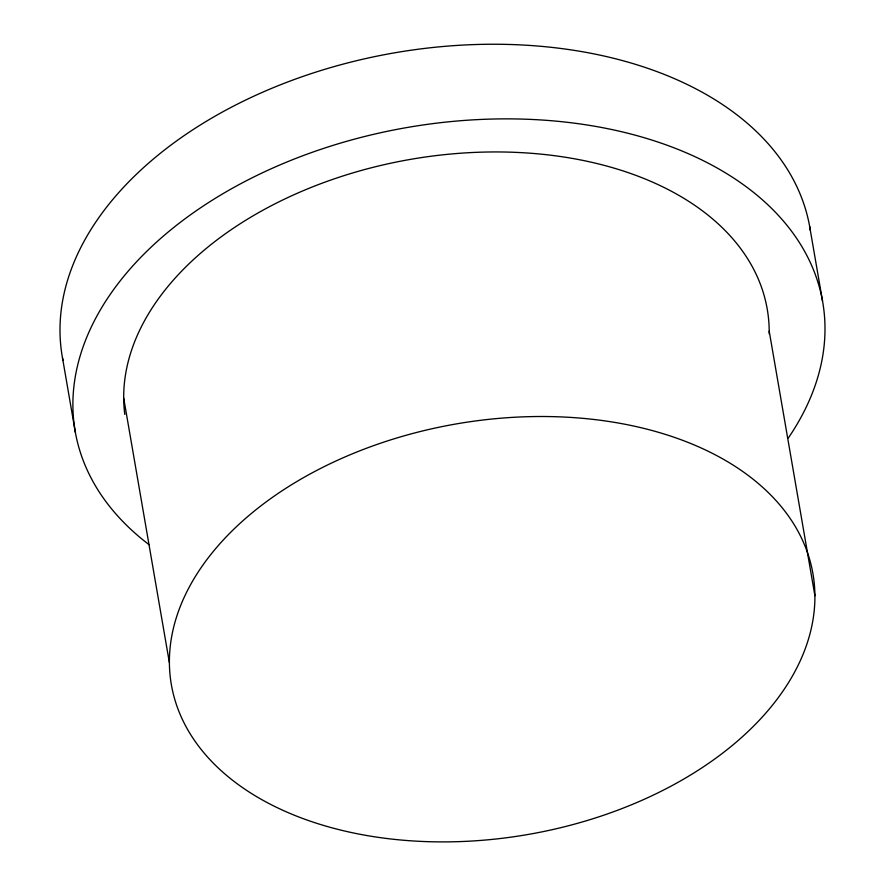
<?xml version="1.0" encoding="UTF-8"?>
<svg xmlns="http://www.w3.org/2000/svg" width="885" height="885" viewBox="0 0 885 885"><rect width="100%" height="100%" fill="white"/><g stroke="black" fill="none" stroke-linecap="round" stroke-linejoin="round"><path stroke-width="1.33" d="M809.631 226.317L822.519 300.933M769.209 331.167L814.908 595.727A325.558 208.395 -9.8 0 1 332.041 827.84A325.558 208.395 -9.8 0 1 329.497 464.028A325.558 208.395 -9.8 0 1 814.908 595.727M123.69 398.106L169.389 662.666M62.481 357.817L75.369 432.433M124.796 414.434A325.558 208.395 -9.8 0 1 434.391 155.804A325.558 208.395 -9.8 0 1 769.198 333.833M149.067 544.673A379.322 242.811 -9.8 0 1 177.31 224.668A379.322 242.811 -9.8 0 1 662.622 143.636A379.322 242.811 -9.8 0 1 788.38 437.92M62.979 360.449A379.322 242.811 -9.8 0 1 393.902 52.945A379.322 242.811 -9.8 0 1 810.295 230.277"/></g></svg>
